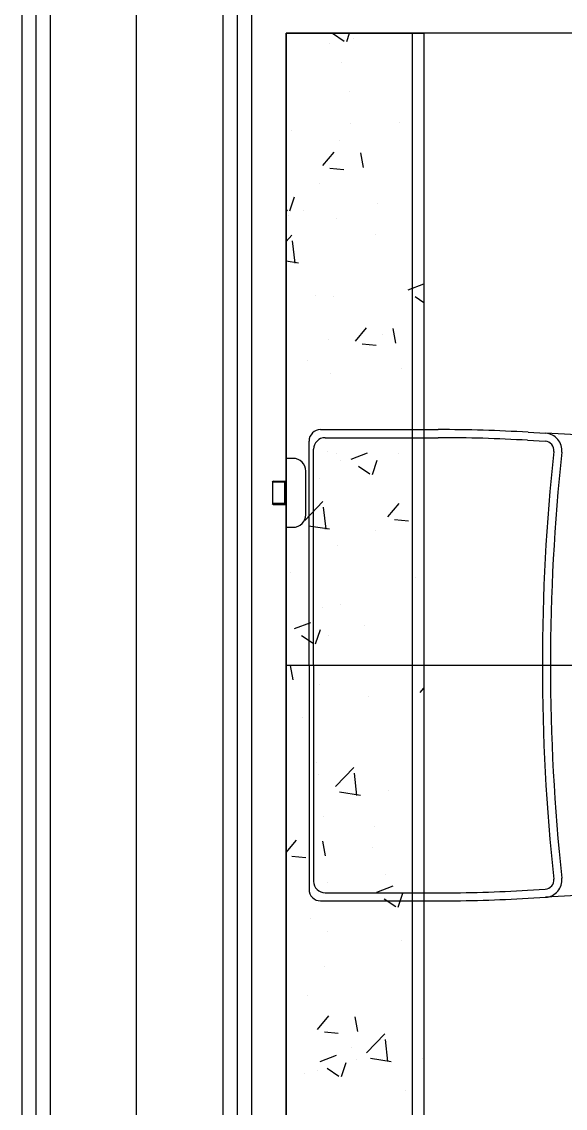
# Model space of a CAD drawing. Header units: millimetres. Extents: x 0 to 356400, y 0 to 68257.
# Drawn here: x 66606.17 to 66625.09, y 6859.26 to 6897.07 of the extents above; entities that cross this region are included whole.
import ezdxf

# ---------------------------------------------------------------- set-up
doc = ezdxf.new("R2010")
doc.units = ezdxf.units.MM
doc.header["$LTSCALE"] = 75
doc.layers.add('8', color=8, linetype='Continuous')

# ---------------------------------------------------------------- blocks, each defined once
blk = doc.blocks.new('G$C7369CDF7')
at = {"layer": '8'}
for p, q in [((11760.29, 50950), (11760.29, 50080)), ((12310.29, 50080), (12310.29, 50882.39)), ((12110.48, 50344.1), (12108.46, 50305.87)), ((12510.09, 50344.1), (12512.11, 50305.87)), ((12107.57, 50290.61), (12108.46, 50305.87)), ((12114.56, 50290.2), (12115.45, 50305.47)), ((12506.01, 50290.2), (12505.12, 50305.47)), ((12513, 50290.61), (12512.11, 50305.87)), ((12105.29, 50110), (12105.29, 50212.27)), ((12112.29, 50114), (12112.29, 50212.27)), ((12508.29, 50114), (12508.29, 50212.27)), ((12515.29, 50110), (12515.29, 50212.27)), ((11760.29, 50080), (11760.29, 50200)), ((11760.29, 50200), (13660.29, 50200)), ((11983.71, 50186.1), (11978.37, 50200)), ((11989.61, 50192.33), (11994.78, 50200)), ((12334.1, 50196.72), (12330.19, 50200)), ((12652.5, 50199.1), (12652.5, 50199.1)), ((13660.29, 50190), (11760.29, 50190)), ((12183.56, 50174.48), (12184.63, 50186.63)), ((12234.36, 50192.59), (12234.36, 50192.59)), ((12562.64, 50190.42), (12562.64, 50190.42)), ((11838.24, 50178.48), (11838.24, 50178.48)), ((12052.18, 50180.63), (12052.18, 50180.63)), ((12125.63, 50178.04), (12125.63, 50178.04)), ((12181.26, 50168.52), (12169.58, 50178.32)), ((12520.73, 50177.57), (12508.45, 50181.69)), ((12549.35, 50180.64), (12549.35, 50180.64)), ((12680.48, 50183.91), (12680.48, 50183.91)), ((12030.16, 50175.54), (12017.43, 50173.2)), ((12419.18, 50169.51), (12419.18, 50169.51)), ((12492.62, 50166.92), (12492.62, 50166.92)), ((12507.57, 50159.07), (12502.11, 50173.29)), ((12513.47, 50165.3), (12520.29, 50175.41)), ((12655.1, 50168.66), (12635.8, 50166.41)), ((12652.09, 50153.49), (12654.89, 50171.57)), ((11908.79, 50159.21), (11908.79, 50159.21)), ((11935.52, 50158.07), (11935.52, 50158.07)), ((12022.65, 50164.11), (12022.65, 50164.11)), ((12030.72, 50146.29), (12031.78, 50158.43)), ((12144.21, 50155.16), (12131.94, 50159.28)), ((12192.83, 50157.47), (12192.83, 50157.47)), ((12647.45, 50150.1), (12630.95, 50165.93)), ((12028.41, 50140.33), (12016.74, 50150.12)), ((12131.06, 50136.66), (12125.6, 50150.88)), ((12136.96, 50142.89), (12143.78, 50153)), ((12275.78, 50148.09), (12275.78, 50148.09)), ((12337.65, 50152.16), (12337.65, 50152.16)), ((12450.14, 50156.87), (12450.14, 50156.87)), ((12468.77, 50155.44), (12468.77, 50155.44)), ((11765.33, 50138.29), (11765.33, 50138.29)), ((11877.32, 50147.35), (11864.58, 50145)), ((12415.87, 50123.16), (12399.38, 50138.99)), ((12423.53, 50141.72), (12404.23, 50139.47)), ((12420.52, 50126.55), (12423.32, 50144.63)), ((12628.79, 50142.57), (12616.06, 50140.22)), ((12653.19, 50141.07), (12653.19, 50141.07)), ((11767.7, 50132.75), (11760.29, 50135.24)), ((11760.45, 50120.48), (11767.26, 50130.59)), ((11810.94, 50135.63), (11810.94, 50135.63)), ((11838.77, 50135.71), (11838.77, 50135.71)), ((11877.87, 50118.09), (11878.93, 50130.24)), ((12642.78, 50136.97), (12642.78, 50136.97)), ((12668.08, 50128.13), (12655.8, 50132.25)), ((11786.14, 50128.58), (11786.14, 50128.58)), ((11853.78, 50126.11), (11853.78, 50126.11)), ((11875.56, 50112.13), (11863.89, 50121.93)), ((11921.42, 50123.64), (11921.42, 50123.64)), ((11989.07, 50121.17), (11989.07, 50121.17)), ((12125.94, 50123.68), (12125.94, 50123.68)), ((12132.32, 50127.17), (12132.32, 50127.17)), ((12205.77, 50124.59), (12205.77, 50124.59)), ((12257.07, 50126.96), (12257.07, 50126.96)), ((12629.35, 50113.32), (12630.41, 50125.46)), ((12654.93, 50109.62), (12649.46, 50123.85)), ((12660.82, 50115.86), (12667.64, 50125.97)), ((11769.66, 50117.77), (11769.66, 50117.77)), ((12026.97, 50117.17), (12026.97, 50117.17)), ((12056.71, 50118.7), (12056.71, 50118.7)), ((12124.36, 50116.23), (12124.36, 50116.23)), ((12184.3, 50096.22), (12167.8, 50112.05)), ((12191.95, 50114.78), (12172.65, 50112.53)), ((12188.94, 50099.62), (12191.74, 50117.69)), ((12192, 50113.76), (12192, 50113.76)), ((12259.64, 50111.29), (12259.64, 50111.29)), ((12291.56, 50105.72), (12279.29, 50109.84)), ((12284.28, 50116.57), (12284.28, 50116.57)), ((12441.48, 50112.59), (12441.48, 50112.59)), ((12475.95, 50114.38), (12463.21, 50112.03)), ((12499.32, 50116.05), (12499.32, 50116.05)), ((12541.59, 50115.97), (12541.59, 50115.97)), ((12572.77, 50113.47), (12572.77, 50113.47)), ((12627.04, 50107.36), (12615.37, 50117.15)), ((11890.91, 50109.38), (11890.91, 50109.38)), ((11988.93, 50105.75), (11988.93, 50105.75)), ((12310.29, 50104), (12122.29, 50104)), ((12148.22, 50108.78), (12148.22, 50108.78)), ((12278.41, 50087.21), (12272.95, 50101.44)), ((12284.31, 50093.45), (12291.13, 50103.56)), ((12310.29, 50104), (12498.29, 50104)), ((12327.29, 50108.82), (12327.29, 50108.82)), ((12394.93, 50106.35), (12394.93, 50106.35)), ((12405.53, 50108.18), (12405.53, 50108.18)), ((12462.58, 50103.88), (12462.58, 50103.88)), ((12530.22, 50101.4), (12530.22, 50101.4)), ((12662.84, 50107.58), (12662.84, 50107.58)), ((11914.23, 50095.21), (11914.23, 50095.21)), ((12045.36, 50098.48), (12045.36, 50098.48)), ((12310.29, 50100), (12115.29, 50100)), ((12179.29, 50097.12), (12141.29, 50097.12)), ((12310.29, 50100), (12505.29, 50100)), ((12355.93, 50094.63), (12355.93, 50094.63)), ((12476.5, 50085.12), (12477.56, 50097.27)), ((12597.86, 50098.93), (12597.86, 50098.93)), ((12665.51, 50096.46), (12665.51, 50096.46)), ((11845.47, 50084.84), (11845.47, 50084.84)), ((11915.05, 50083.31), (11902.77, 50087.43)), ((11918.92, 50082.25), (11918.92, 50082.25)), ((11941.55, 50080), (11936.23, 50085.11)), ((11960.38, 50087.84), (11941.08, 50085.59)), ((11958.5, 50080), (11960.17, 50090.75)), ((12130.29, 50086), (12130.29, 50080)), ((12190.29, 50080), (12190.29, 50086)), ((12229.77, 50084.12), (12229.77, 50084.12)), ((12323.1, 50086.18), (12310.37, 50083.83)), ((12473.2, 50080), (12462.52, 50088.96)), ((11760.29, 50080), (13660.29, 50080)), ((13660.29, 50080), (11760.29, 50080)), ((11913.84, 50080), (11914.61, 50081.15)), ((12130.29, 50080), (12190.29, 50080)), ((12150.04, 50069), (12150.04, 50080)), ((12150.04, 50079.5), (12151.04, 50078.5)), ((12150.04, 50078.5), (12170.54, 50078.5)), ((12169.92, 50080), (12150.65, 50080)), ((12151.04, 50078.5), (12151.04, 50068)), ((12169.54, 50078.5), (12170.54, 50079.5)), ((12169.54, 50078.5), (12169.54, 50068)), ((12170.54, 50069), (12170.54, 50080)), ((12150.04, 50069), (12151.04, 50068)), ((12151.04, 50068.12), (12169.54, 50068.12)), ((12169.54, 50068), (12170.54, 50069)), ((9830.29, 50050), (14530.29, 50050)), ((9842.79, 50037.5), (14530.29, 50037.5)), ((9855.29, 50025), (14530.29, 50025)), ((15030.29, 49950), (8330.29, 49950)), ((14530.29, 49875), (9855.29, 49875)), ((14530.29, 49862.5), (9842.79, 49862.5)), ((9830.29, 49850), (14530.29, 49850))]:
    blk.add_line(p, q, dxfattribs=at)
for centre, radius, start, end in [((12123.44, 50305), 15, 83.87305, 176.65928), ((12310.29, 52045.65), 1735.65, 263.87305, 276.12695), ((12497.14, 50305), 15, 3.34072, 96.12695), ((12123.44, 50305), 8, 83.87305, 176.65928), ((12310.29, 52045.65), 1742.65, 263.87305, 276.12695), ((12497.14, 50305), 8, 3.34072, 96.12695), ((13449.69, 50212.27), 1344.4, 176.65928, 180), ((13449.69, 50212.27), 1337.4, 176.65928, 180), ((11170.89, 50212.27), 1337.4, 0, 3.34072), ((11170.89, 50212.27), 1344.4, 0, 3.34072), ((12115.29, 50110), 10, 180, 270), ((12122.29, 50114), 10, 180, 270), ((12498.29, 50114), 10, 270, 0), ((12505.29, 50110), 10, 270, 0), ((12141.29, 50086.12), 11, 90, 180), ((12179.29, 50086.12), 11, 0, 90), ((12141.29, 50086), 11, 179.35263, 180), ((12179.29, 50086), 11, 0, 0.64737)]:
    blk.add_arc(centre, radius, start, end, dxfattribs=at)

msp = doc.modelspace()

# ---------------------------------------------------------------- block references
at = {"xscale": 0.04000000000000001, "yscale": 0.04000000000000001, "zscale": 0.04000000000000001, "rotation": 270}
msp.add_blockref('G$C7369CDF7', (64612.169, 7367.091), dxfattribs=at)

doc.saveas('drawing.dxf')
